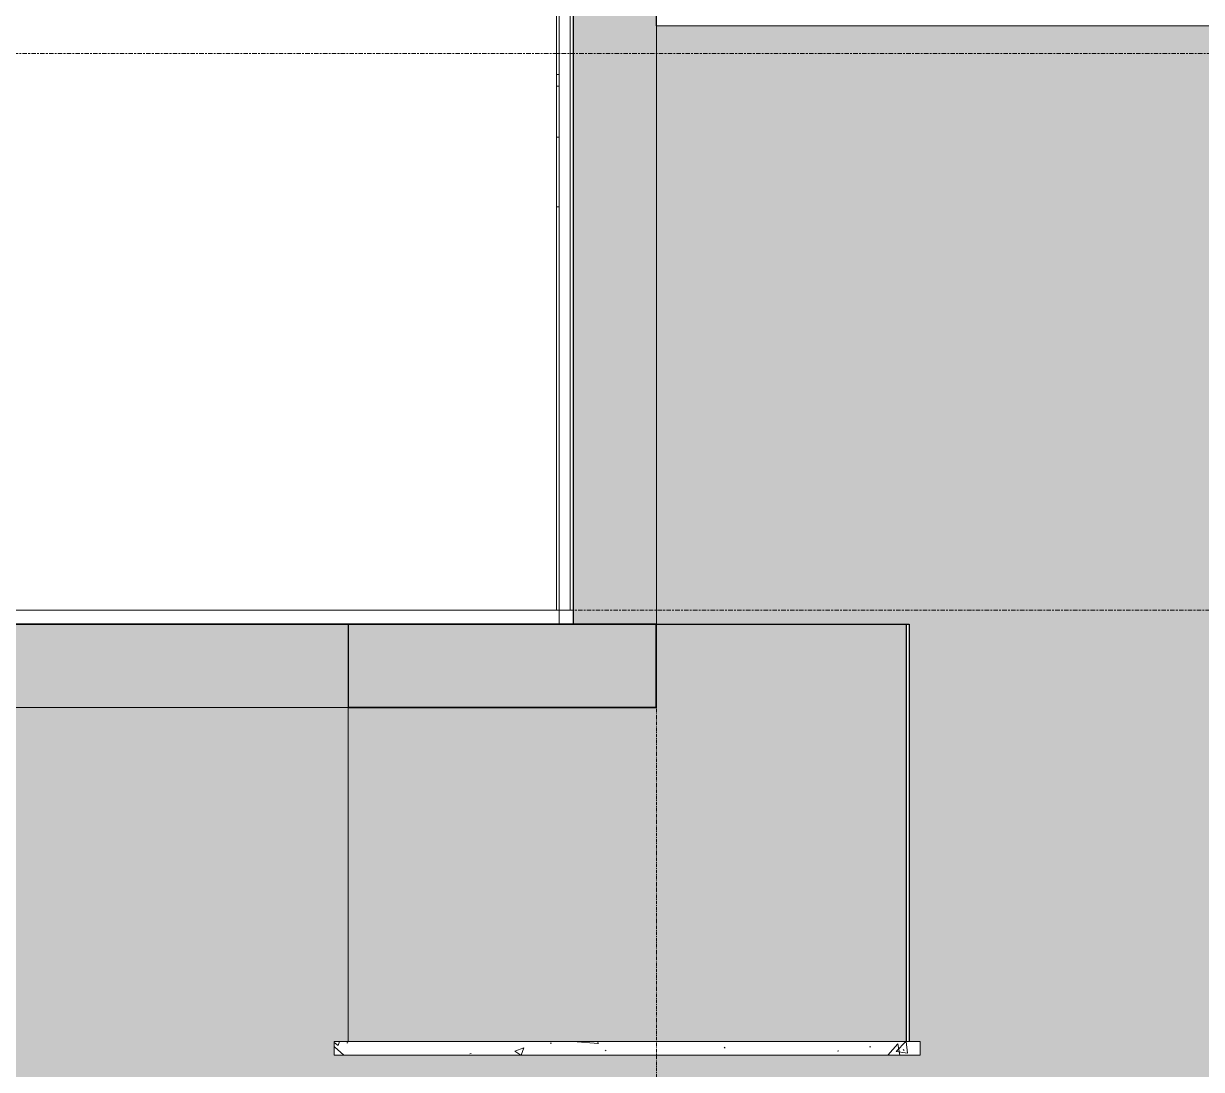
# Model space of a CAD drawing. Header units: millimetres. Extents: x -92143 to -2058, y -8802 to 35300.
# Drawn here: x -19511 to -15280, y -3651 to 108 of the extents above; entities that cross this region are included whole.
import ezdxf

# ---------------------------------------------------------------- set-up
doc = ezdxf.new("R2010")
doc.units = ezdxf.units.MM
doc.linetypes.add('Centre', pattern=[31.75, 6.35, -4.7625, 15.875, -4.7625])
doc.linetypes.add('Grid Line', pattern=[22.225, 12.7, -3.175, 3.175, -3.175])
for name, color, linetype, lineweight in [('0-1', 7, 'Continuous', 5), ('A-DETL-GENF-2', 9, 'Continuous', 9), ('A-DETL-GENF-3', 43, 'Continuous', 9), ('A-DETL-MEDM', 33, 'Continuous', 25), ('A-DETL-THIN', 151, 'Continuous', 9), ('A-FLOR', 192, 'Continuous', 9), ('A-FLOR-1', 10, 'Continuous', 35), ('A-FLOR-4', 192, 'Continuous', 18), ('A-FLOR-LEVL-2', 51, 'Centre', 9), ('A-FLOR-PATT-1', 7, 'Continuous', 9), ('A-WALL', 113, 'Continuous', 9), ('A-WALL-PATT-1', 7, 'Continuous', 9), ('C-PRKG', 70, 'Continuous', 9), ('L-SITE-WALL-1', 250, 'Continuous', 25), ('S-COLS-1', 7, 'Continuous', 9), ('S-FNDN-1', 32, 'Continuous', 5), ('S-FNDN-2', 250, 'Continuous', 25), ('S-GRID-1', 1, 'Grid Line', 9)]:
    doc.layers.add(name, color=color, linetype=linetype, lineweight=lineweight)

# ---------------------------------------------------------------- blocks, each defined once
blk = doc.blocks.new('NCV_TKTC_KET CAU_rvt-1-TKCS_MẶT CẮT E')
at = {"layer": 'A-FLOR-PATT-1'}
blk.add_hatch(color=256, dxfattribs=at).paths.add_polyline_path([(-17238.5, -2350), (-17238.5, -2050), (-78236.5, -2050), (-78236.5, -2350), (-18018.1, -2350)])
at = {"layer": 'A-WALL-PATT-1'}
blk.add_hatch(color=256, dxfattribs=at).paths.add_polyline_path([(-17236.9, -2050), (-17236.9, 500), (-17536.9, 499.1), (-17536.9, -2050)])
at = {"layer": 'S-FNDN-1'}
blk.add_hatch(color=256, dxfattribs=at).paths.add_polyline_path([(-18096.8, -3550), (-16339.6, -3550), (-16339.6, -2050), (-18344.9, -2050), (-18344.9, -3550)])
at = {"layer": 'A-FLOR-1'}
for p, q in [((-17238.5, -2050), (-78236.5, -2050)), ((-17238.5, -2350), (-17238.5, -2050)), ((-18344.9, -2350), (-17238.5, -2350))]:
    blk.add_line(p, q, dxfattribs=at)
at = {"layer": 'L-SITE-WALL-1'}
for p, q in [((-17536.9, 500), (-17536.9, -2050)), ((-17236.9, 100), (-17236.9, 500)), ((-17536.9, -2050), (-17236.9, -2050))]:
    blk.add_line(p, q, dxfattribs=at)
at = {"layer": 'S-COLS-1'}
blk.add_line((-17586.9, -2050), (-17586.9, -2000), dxfattribs=at)
at = {"layer": 'S-FNDN-2'}
for p, q in [((-17236.9, -2050), (-18344.9, -2050)), ((-18344.9, -2050), (-18344.9, -2350)), ((-16339.6, -3550), (-16339.6, -2050))]:
    blk.add_line(p, q, dxfattribs=at)
blk = doc.blocks.new('xe oto1 - xe oto-V16-TKCS_MẶT CẮT E')
at = {"layer": 'C-PRKG'}
for p, q in [((-19941.3, -2000), (-19441.3, -2000)), ((-19891.3, -2000), (-19941.3, -2000)), ((-19941.3, -2000), (-19441.3, -2000)), ((-19941.3, -2000), (-19891.3, -2000)), ((-19441.3, -2000), (-19891.3, -2000)), ((-19821.3, -2000), (-19161.3, -2000)), ((-19821.3, -2000), (-19161.3, -2000)), ((-19241.3, -2000), (-19741.3, -2000)), ((-19741.3, -2000), (-19241.3, -2000)), ((-19241.3, -2000), (-19741.3, -2000)), ((-19741.3, -2000), (-19241.3, -2000)), ((-18221.3, -2000), (-17586.9, -2000)), ((-18221.3, -2000), (-17586.9, -2000)), ((-17641.3, -2000), (-18141.3, -2000)), ((-18141.3, -2000), (-17641.3, -2000)), ((-17641.3, -2000), (-18141.3, -2000)), ((-18141.3, -2000), (-17641.3, -2000)), ((-17536.9, -2000), (-17941.3, -2000)), ((-17941.3, -2000), (-17536.9, -2000)), ((-17536.9, -2000), (-17941.3, -2000)), ((-17596.9, -2000), (-17586.9, -2000)), ((-17596.9, -2000), (-17586.9, -2000)), ((-17586.9, -2000), (-17596.9, -2000))]:
    blk.add_line(p, q, dxfattribs=at)

msp = doc.modelspace()

# ---------------------------------------------------------------- hatches: boundary and pattern name
at = {"layer": 'A-DETL-GENF-2'}
h = msp.add_hatch(dxfattribs=at)
h.set_pattern_fill('FP_80', color=256, style=0, pattern_type=2)
h.set_pattern_definition([(0, (-51987.05, 14125), (725.805, 725.805), [725.805, -725.805]), (0, (-51987.05, 14397.2), (725.805, 725.805), [725.805, -725.805]), (0, (-51987.05, 14669.35), (725.805, 725.805), [725.805, -725.805]), (90, (-51896.3, 14760.1), (-725.805, 725.805), [725.805, -725.805]), (90, (-51624.15, 14760.1), (-725.805, 725.805), [725.805, -725.805]), (90, (-51352, 14760.1), (-725.805, 725.805), [725.805, -725.805])])
h.paths.add_polyline_path([(-45145.7, -4979.5), (-9386.6, -4979.5), (-9386.6, 100), (-17236.9, 100), (-17236.9, -2050), (-16329.5, -2050), (-16329.5, -3550), (-16290.7, -3550), (-16290.7, -3600), (-18395.8, -3600), (-18395.8, -3550), (-18344.9, -3550), (-18344.9, -2350), (-24260.8, -2350), (-24260.8, -3550), (-24210.8, -3550), (-24210.8, -3600), (-26810.8, -3600), (-26810.8, -3550), (-26760.8, -3550), (-26760.8, -2350), (-32412.2, -2350), (-32412.2, -3550), (-32362.2, -3550), (-32362.2, -3600), (-34962.2, -3600), (-34962.2, -3550), (-34912.2, -3550), (-34912.2, -2350), (-35962.3, -2350), (-35962.3, -3550), (-35912.3, -3550), (-35912.3, -3600), (-38512.3, -3600), (-38512.3, -3550), (-38462.3, -3550), (-38462.3, -2350), (-44085.8, -2350), (-44085.8, -3550), (-44035.8, -3550), (-44035.8, -3600), (-46635.8, -3600), (-46635.8, -3550), (-46585.8, -3550), (-46585.8, -2350), (-52283.7, -2350), (-52283.7, -3550), (-52233.7, -3550), (-52233.7, -3600), (-54833.7, -3600), (-54833.7, -3550), (-54783.7, -3550), (-54783.7, -2350), (-60484.3, -2350), (-60484.3, -3550), (-60434.3, -3550), (-60434.3, -3600), (-63034.3, -3600), (-63034.3, -3550), (-62984.3, -3550), (-62984.3, -2350), (-68686.7, -2350), (-68686.7, -3550), (-68637, -3550), (-68637, -3600), (-71237, -3600), (-71237, -3550), (-71186.7, -3550), (-71186.7, -2350), (-77128.9, -2350), (-77128.9, -3550), (-77081.7, -3550), (-77081.7, -3600), (-79185.9, -3600), (-79185.9, -3550), (-79135.9, -3550), (-79135.9, -2050), (-78237, -2050), (-78237, 0), (-79418.2, 0), (-85418.2, -250), (-88303.2, -250), (-88303.2, -4979.5), (-45762.2, -4979.5)])
h = msp.add_hatch(dxfattribs=at)
h.set_pattern_fill('FP_81', color=256, style=0, pattern_type=2)
h.set_pattern_definition([(50, (-51987.05, 14125), (327.9314, -28.6906), [34.29, -377.19]), (355, (-51987.05, 14125), (-63.4373, 343.9026), [27.432, -301.752]), (100.451, (-51959.72, 14122.6), (264.4966, 315.2094), [29.142, -320.562]), (46.184, (-51987.05, 14216.44), (487.9424, -75.6775), [51.435, -565.785]), (96.636, (-51946.4, 14210.13), (427.3244, 445.37), [43.713, -480.843]), (351.184, (-51987.05, 14216.44), (427.329, 445.3655), [41.148, -452.628]), (21, (-51941.33, 14193.58), (272.9058, -184.0777), [34.29, -377.19]), (326, (-51941.33, 14193.58), (111.2438, 331.539), [27.432, -301.752]), (71.451, (-51918.6, 14178.24), (384.1505, 147.458), [29.142, -320.562]), (37.5, (-51987.05, 14125), (5.55998, 152.19915), [5.029, -293.065, 5.029, -301.295, -302.895]), (37.5, (-51987.05, 14125), (5.55998, 152.19915), [-604.418, 5.029, -297.866]), (7.5, (-51987.05, 14125), (120.27586, 180.32485), [5.029, -169.621, 5.029, -286.207, -115.443]), (7.5, (-51987.05, 14125), (120.27586, 180.32485), [-465.887, 5.029, -110.414]), (327.5, (-52089.01, 14125), (244.06366, -10.3123), [5.029, -109.271, 5.029, -351.587, -473.202]), (327.5, (-52089.01, 14125), (244.06366, -10.3123), [-470.916, 5.029, -468.173]), (317.5, (-52134.73, 14125), (266.6327, 45.7678), [5.029, -143.561, 5.029, -231.8, -336.042]), (317.5, (-52134.73, 14125), (266.6327, 45.7678), [-385.42, 5.029, -331.013])])
h.paths.add_polyline_path([(-16476.8, -3600), (-16290.7, -3600), (-16290.7, -3550), (-18395.8, -3550), (-18395.8, -3600), (-16785, -3600)])
at = {"layer": 'A-DETL-GENF-3'}
h = msp.add_hatch(dxfattribs=at)
h.set_pattern_fill('FP_7', color=256, style=0, pattern_type=2)
h.set_pattern_definition([(50, (-51987.05, 14125), (1093.104, -95.634), [114.3, -1257.3]), (355, (-51987, 14125), (-211.457, 1146.34), [91.44, -1005.84]), (100.451, (-51896, 14117), (881.656, 1050.7), [97.14, -1068.54]), (46.184, (-51987, 14429.8), (1626.475, -252.257), [171.45, -1885.95]), (96.636, (-51851.5, 14408.8), (1424.416, 1484.565), [145.71, -1602.81]), (351.184, (-51987, 14429.8), (1424.43, 1484.55), [137.16, -1508.76]), (21, (-51834.65, 14353.6), (909.686, -613.591), [114.3, -1257.3]), (326, (-51834.7, 14353.6), (370.812, 1105.13), [91.44, -1005.84]), (71.451, (-51758.8, 14302.5), (1280.503, 491.528), [97.14, -1068.54]), (37.5, (-51987.05, 14125), (18.5313, 507.3303), [50.292, -943.356, 50.292, -970.788, -1009.65]), (37.5, (-51987.05, 14125), (18.5313, 507.3303), [-2014.728, 50.292, -959.358]), (7.5, (-51987.05, 14125), (400.918, 601.0836), [50.292, -531.876, 50.292, -920.496, -384.81]), (7.5, (-51987.05, 14125), (400.918, 601.0836), [-1552.956, 50.292, -334.518]), (327.5, (-52326.9, 14125), (813.545, -34.3737), [50.292, -330.708, 50.292, -1138.428, -1577.34]), (327.5, (-52326.9, 14125), (813.545, -34.3737), [-1569.72, 50.292, -1527.048]), (317.5, (-52479.3, 14125), (888.775, 152.56), [50.292, -445.008, 50.292, -739.14, -1120.14]), (317.5, (-52479.3, 14125), (888.775, 152.56), [-1284.732, 50.292, -1069.848])])
h.paths.add_polyline_path([(-16476.8, -3600), (-16290.7, -3600), (-16290.7, -3550), (-18395.8, -3550), (-18395.8, -3600), (-16785, -3600)])

# ---------------------------------------------------------------- linework, layer by layer
at = {"layer": 'A-DETL-MEDM'}
for p, q in [((-17236.9, -2050), (-16329.5, -2050)), ((-16329.5, -2050), (-16329.5, -3550))]:
    msp.add_line(p, q, dxfattribs=at)
at = {"layer": 'A-DETL-THIN'}
for p, q in [((-9386.6, 100), (-17236.9, 100)), ((-17236.9, 100), (-17236.9, -2050)), ((-18344.9, -2350), (-24260.8, -2350)), ((-18344.9, -3550), (-18344.9, -2350)), ((-18344.9, -3550), (-18395.8, -3550)), ((-18395.8, -3550), (-18395.8, -3600)), ((-16340.7, -3550), (-18344.9, -3550)), ((-16290.7, -3550), (-16340.7, -3550)), ((-16290.7, -3600), (-16290.7, -3550)), ((-18395.8, -3600), (-16290.7, -3600))]:
    msp.add_line(p, q, dxfattribs=at)
at = {"layer": 'A-FLOR'}
for p, q in [((-17586.9, 0), (-17596.9, 0)), ((-17596.3, -74.5), (-17586, -74.5)), ((-17586.9, -300), (-17596.9, -300)), ((-17586.9, -550), (-17596.9, -550))]:
    msp.add_line(p, q, dxfattribs=at)
at = {"layer": 'A-FLOR-4'}
msp.add_line((-17586.9, -117.2), (-17596.9, -116.5), dxfattribs=at)
at = {"layer": 'A-FLOR-LEVL-2'}
for p, q in [((-7454.7, 0), (-92142.8, 0)), ((-92142.8, -2000), (-7454.7, -2000))]:
    msp.add_line(p, q, dxfattribs=at)
at = {"layer": 'A-WALL'}
for p, q in [((-17586.9, 1550), (-17586.9, -2000)), ((-17546.9, -2000), (-17546.9, 1550)), ((-17596.9, -2000), (-17596.9, 500)), ((-40226.9, -2000), (-17596.9, -2000)), ((-17586.9, -2000), (-17546.9, -2000))]:
    msp.add_line(p, q, dxfattribs=at)
at = {"layer": 'S-GRID-1'}
msp.add_line((-17236.9, -3701.5), (-17236.9, 30542.5), dxfattribs=at)

# ---------------------------------------------------------------- block references
at = {"layer": '0-1'}
msp.add_blockref('NCV_TKTC_KET CAU_rvt-1-TKCS_MẶT CẮT E', (0, 0), dxfattribs=at)
at = {"layer": 'C-PRKG'}
msp.add_blockref('xe oto1 - xe oto-V16-TKCS_MẶT CẮT E', (0, 0), dxfattribs=at)

doc.saveas('drawing.dxf')
